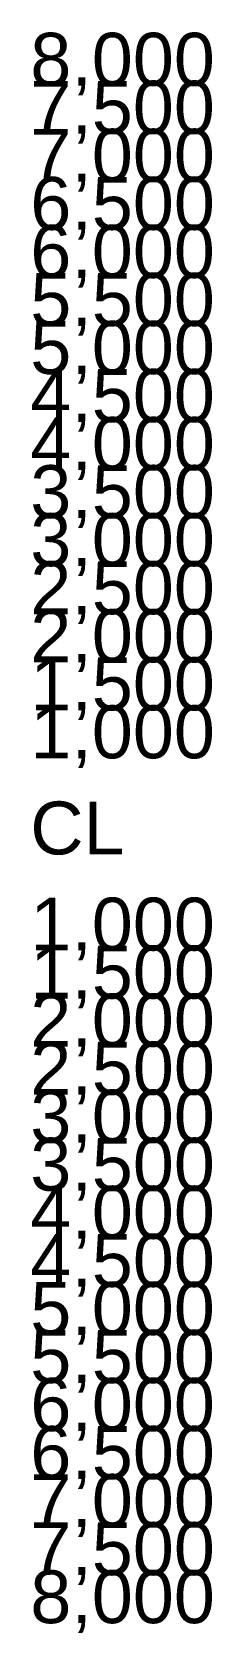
# Model space of a CAD drawing. Extents: x -15 to 144, y -25 to 18.
# Drawn here: x 115.62 to 117.49, y -22.4 to -5.74 of the extents above; entities that cross this region are included whole.
import ezdxf
from ezdxf.enums import TextEntityAlignment as Align

# ---------------------------------------------------------------- set-up
doc = ezdxf.new("R2010")
doc.units = 0
doc.linetypes.add('Dot_small', pattern=[0.2, 0, -0.2])
doc.linetypes.add('Iso_dash_dot', pattern=[2.02, 1.24, 0.39, 0, -0.39])
doc.layers.add('CL', color=1, linetype='Iso_dash_dot')
doc.layers.add('Linhas_de_Grid', color=254, linetype='Dot_small')
doc.styles.get("Standard").update_dxf_attribs({"font": 'arial.ttf'})

msp = doc.modelspace()

# ---------------------------------------------------------------- texts
at = {"layer": 'CL'}
msp.add_text('CL', height=0.55, dxfattribs=at).set_placement((115.599323, -14.45978), align=Align.BOTTOM_LEFT)
at = {"layer": 'Linhas_de_Grid'}
for s, p in [('8,000', (115.599323, -6.45978)), ('7,500', (115.599323, -6.95978)), ('7,000', (115.599323, -7.45978)), ('6,500', (115.599323, -7.95978)), ('6,000', (115.599323, -8.45978)), ('5,500', (115.599323, -8.95978)), ('5,000', (115.599323, -9.45978)), ('4,500', (115.599323, -9.95978)), ('4,000', (115.599323, -10.45978)), ('3,500', (115.599323, -10.95978)), ('3,000', (115.599323, -11.45978)), ('2,500', (115.599323, -11.95978)), ('2,000', (115.599323, -12.45978)), ('1,500', (115.599323, -12.95978)), ('1,000', (115.599323, -13.45978)), ('1,000', (115.599323, -15.45978)), ('1,500', (115.599323, -15.95978)), ('2,000', (115.599323, -16.45978)), ('2,500', (115.599323, -16.95978)), ('3,000', (115.599323, -17.45978)), ('3,500', (115.599323, -17.95978)), ('4,000', (115.599323, -18.45978)), ('4,500', (115.599323, -18.95978)), ('5,000', (115.599323, -19.45978)), ('5,500', (115.599323, -19.95978)), ('6,000', (115.599323, -20.45978)), ('6,500', (115.599323, -20.95978)), ('7,000', (115.599323, -21.45978)), ('7,500', (115.599323, -21.95978)), ('8,000', (115.599323, -22.45978))]:
    msp.add_text(s, height=0.55, dxfattribs=at).set_placement(p, align=Align.BOTTOM_LEFT)

doc.saveas('drawing.dxf')
